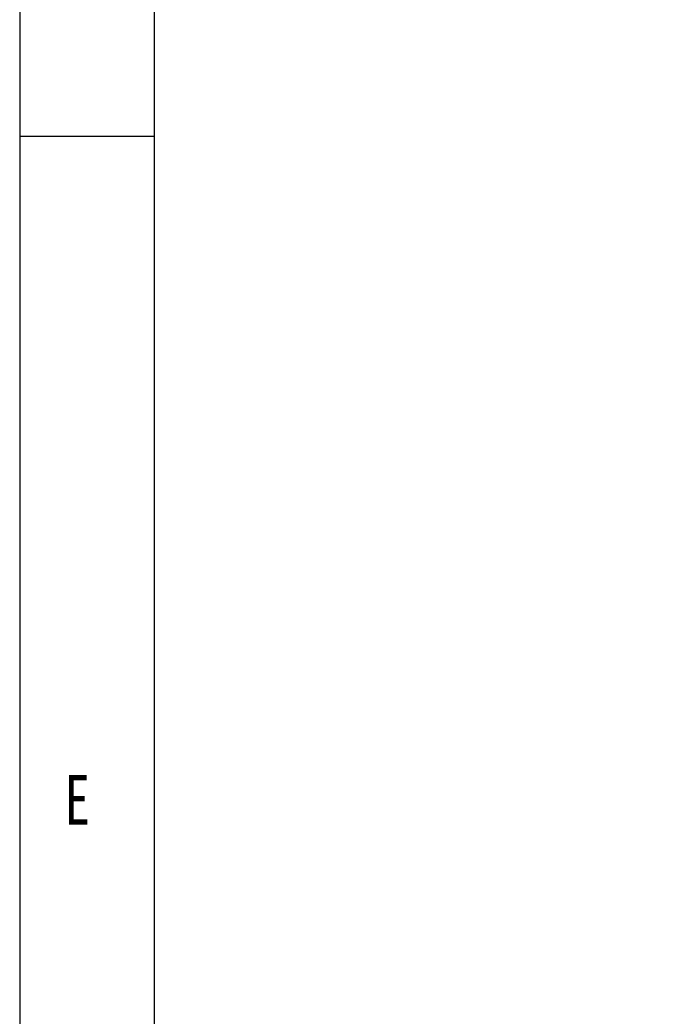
# Model space of a CAD drawing. Header units: inches. Extents: x 0.2 to 16.3, y 0.2 to 11.5.
# Drawn here: x 0.197 to 1.159, y 2.586 to 4.049 of the extents above; entities that cross this region are included whole.
import ezdxf

# ---------------------------------------------------------------- set-up
doc = ezdxf.new("R2010")
doc.units = ezdxf.units.IN
doc.header["$MEASUREMENT"] = 0
doc.linetypes.add('CENTERX2', pattern=[0.8, 0.5, -0.1, 0.1, -0.1])
doc.layers.add('CENTER_LINE', color=7, linetype='CENTERX2')
doc.styles.add('SLDTEXTSTYLE0', font='TXT', dxfattribs={"width": 0.7})
doc.styles.add('SLDTEXTSTYLE2', font='TXT', dxfattribs={"width": 0.75})
doc.dimstyles.new('SLDDIMSTYLE7', dxfattribs={"dimtxt": 0.15748, "dimasz": 0.13, "dimexe": 0, "dimexo": 0.0625, "dimgap": 0.03937, "dimtad": 0, "dimtih": 1, "dimtoh": 1, "dimdec": 3, "dimrnd": 1e-09, "dimzin": 12, "dimdsep": 46, "dimtxsty": 'SLDTEXTSTYLE0', "dimsah": 1, "dimcen": 0, "dimadec": 0, "dimazin": 3, "dimtfac": 1, "dimtdec": 3, "dimtmove": 0, "dimatfit": 3, "dimfxl": 1, "dimfrac": 2, "dimtolj": 1, "dimtzin": 12, "dimarcsym": 0})

# ---------------------------------------------------------------- blocks, each defined once
blk = doc.blocks.new('_D_34')
at = {"layer": 'CENTER_LINE'}
for p, q in [((1.6586, 3.2914), (1.7759, 3.5122)), ((1.6586, 3.2914), (1.6106, 3.201)), ((1.6106, 3.201), (0.9313, 1.9223)), ((0.9313, 1.9223), (2.5117, 1.9223))]:
    blk.add_line(p, q, dxfattribs=at)
for points in [[(1.6586, 3.2914), (1.7373, 3.3968), (1.702, 3.4156)], [(1.6106, 3.201), (1.532, 3.0956), (1.5673, 3.0768)]]:
    blk.add_solid(points, dxfattribs=at)
at = {"layer": 'CENTER_LINE', "insert": (0.9938, 2.1253), "char_height": 0.15748, "attachment_point": 1, "style": 'SLDTEXTSTYLE0'}
blk.add_mtext('NUT, M2.5X0.45P', dxfattribs=at)

msp = doc.modelspace()

# ---------------------------------------------------------------- linework, layer by layer
at = {"color": 7, "linetype": 'Continuous', "lineweight": 18}
for p, q in [((0.1969, 11.4961), (0.1969, 0.1969)), ((0.3937, 11.2992), (0.3937, 0.3937)), ((0.1969, 3.878), (0.3937, 3.878))]:
    msp.add_line(p, q, dxfattribs=at)

# ---------------------------------------------------------------- texts
at = {"color": 7, "linetype": 'Continuous', "lineweight": 0, "insert": (0.2625, 2.9397), "char_height": 0.0729, "attachment_point": 1, "style": 'SLDTEXTSTYLE2'}
msp.add_mtext('E', dxfattribs=at)

# ---------------------------------------------------------------- dimensions: what is measured, and where the dimension line sits
at = {"layer": 'CENTER_LINE'}
dim = msp.add_diameter_dim_2p(p1=(1.6106, 3.201), p2=(1.6586, 3.2914), text='NUT, M2.5X0.45P', dimstyle='SLDDIMSTYLE7', override={"dimpost": '<>'}, dxfattribs=at)
dim.commit()
dim.dimension.update_dxf_attribs({"geometry": '_D_34', "text_midpoint": (1.7527, 2.014), "dimtype": 163})

doc.saveas('drawing.dxf')
